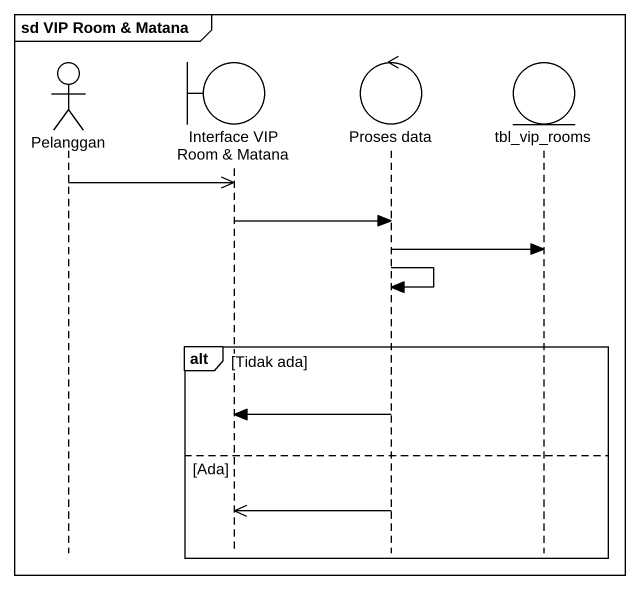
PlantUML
@startuml
mainframe sd VIP Room & Matana
hide footbox
actor Pelanggan
boundary "Interface VIP Room & Matana" as Interface_VIP_Room_Matana
control "Proses data" as Proses_data
entity tbl_vip_rooms

Pelanggan ->> Interface_VIP_Room_Matana
Interface_VIP_Room_Matana -> Proses_data
Proses_data -> tbl_vip_rooms
Proses_data -> Proses_data
alt Tidak ada
  Proses_data -> Interface_VIP_Room_Matana
else Ada
  Proses_data ->> Interface_VIP_Room_Matana
end
@enduml
